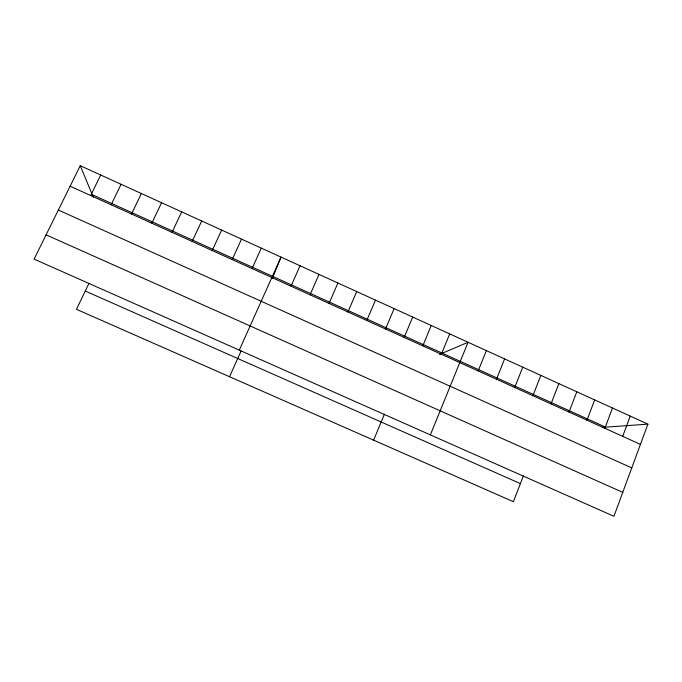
<?xml version="1.0" encoding="UTF-8"?>
<svg xmlns="http://www.w3.org/2000/svg" width="682" height="682" viewBox="0 0 682 682"><rect width="100%" height="100%" fill="white"/><g stroke="black" fill="none" stroke-linecap="round" stroke-linejoin="round"><path stroke-width="1.02" d="M647.9 424.144L613.928 516.3L34.1 259.117L80.254 165.7L647.9 424.144L602.735 427.384M622.692 436.352L630.228 416.097M604.874 428.279L612.487 408.024M586.98 420.189L594.678 399.916M569.027 412.056L576.802 391.775M550.996 403.897L558.856 383.608M523.401 475.814L513.376 501.696L76.461 309.321L88.873 283.55M532.898 395.705L540.843 375.407M514.731 387.478L522.753 367.172M496.487 379.218L504.595 358.903M272.399 278.375L281.001 257.105L239.297 350.13M478.176 370.923L486.368 350.599M430.368 434.877L468.065 342.27L439.515 354.427M441.331 354.248L449.694 333.907M422.797 345.859L431.246 325.502M373.608 440.154L384.435 414.179M404.187 337.437L412.721 317.07M385.509 328.98L394.128 308.605M366.754 320.489L375.467 300.114M347.922 311.964L356.72 291.581M329.022 303.405L337.905 283.013M310.037 294.812L319.014 274.411M290.984 286.184L300.046 265.775M229.561 376.737L241.061 351.051M252.05 268.563L261.3 248.137M232.178 259.569L241.522 239.126M212.213 250.533L221.659 230.081M192.171 241.454L201.71 221.002M172.043 232.34L181.676 211.88M151.83 223.193L161.566 202.725M131.532 214.003L141.362 193.526M111.149 204.779L121.081 184.293M90.68 195.512L100.706 175.018M85.267 291.035L520.383 483.615M46.095 234.838L622.751 492.361M58.345 210.047L631.762 467.912M92.241 194.685L605.633 427.179M70.127 186.203L640.441 444.383M80.254 165.7L93.332 197.32"/></g></svg>
